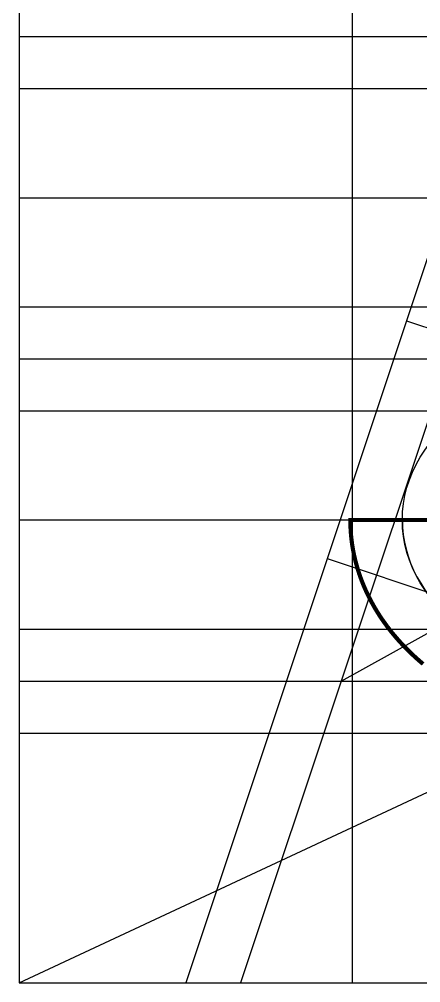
# Model space of a CAD drawing. Extents: x -732 to 2500, y -1000 to 1032.
# Drawn here: x 1000 to 1096.5, y -1000 to -768.3 of the extents above; entities that cross this region are included whole.
import ezdxf

# ---------------------------------------------------------------- set-up
doc = ezdxf.new("R2010")
doc.units = 0
doc.header["$MEASUREMENT"] = 0
doc.layers.add('Text 5', color=242, linetype='Continuous')
doc.layers.add('Text 5 Guide', color=254, linetype='Continuous')

msp = doc.modelspace()

# ---------------------------------------------------------------- linework, layer by layer
msp.add_line((1000, -1000), (2500, -300))
at = {"layer": 'Text 5'}
msp.add_lwpolyline([(1000, -1000), (1700, -1000), (1700, -700), (1000, -700)], close=True, dxfattribs=at)
at = {"layer": 'Text 5', "const_width": 1}
msp.add_lwpolyline([(1104.58, -888.75), (1079.58, -888.75), (1079.58, -888.98), (1079.59, -889.22), (1079.59, -889.45), (1079.59, -889.69), (1079.6, -889.92), (1079.61, -890.16), (1079.62, -890.39), (1079.63, -890.63), (1079.64, -890.86), (1079.65, -891.09), (1079.67, -891.33), (1079.68, -891.56), (1079.7, -891.8), (1079.72, -892.03), (1079.74, -892.26), (1079.76, -892.5), (1079.78, -892.73), (1079.81, -892.96), (1079.83, -893.2), (1079.86, -893.43), (1079.89, -893.66), (1079.92, -893.9), (1079.95, -894.13), (1079.98, -894.36), (1080.01, -894.59), (1080.05, -894.82), (1080.09, -895.06), (1080.12, -895.29), (1080.16, -895.52), (1080.2, -895.75), (1080.24, -895.98), (1080.29, -896.21), (1080.33, -896.44), (1080.38, -896.67), (1080.42, -896.9), (1080.47, -897.13), (1080.52, -897.36), (1080.57, -897.59), (1080.63, -897.82), (1080.68, -898.05), (1080.73, -898.28), (1080.79, -898.5), (1080.85, -898.73), (1080.91, -898.96), (1080.97, -899.19), (1081.03, -899.41), (1081.09, -899.64), (1081.16, -899.86), (1081.22, -900.09), (1081.29, -900.32), (1081.36, -900.54), (1081.42, -900.77), (1081.5, -900.99), (1081.57, -901.21), (1081.64, -901.44), (1081.71, -901.66), (1081.79, -901.88), (1081.87, -902.1), (1081.94, -902.33), (1082.02, -902.55), (1082.1, -902.77), (1082.19, -902.99), (1082.27, -903.21), (1082.35, -903.43), (1082.44, -903.65), (1082.52, -903.87), (1082.61, -904.08), (1082.7, -904.3), (1082.79, -904.52), (1082.88, -904.74), (1082.98, -904.95), (1083.07, -905.17), (1083.16, -905.38), (1083.26, -905.6), (1083.36, -905.81), (1083.46, -906.03), (1083.56, -906.24), (1083.66, -906.45), (1083.76, -906.67), (1083.86, -906.88), (1083.97, -907.09), (1084.07, -907.3), (1084.18, -907.51), (1084.29, -907.72), (1084.39, -907.93), (1084.5, -908.14), (1084.62, -908.35), (1084.73, -908.56), (1084.84, -908.76), (1084.96, -908.97), (1085.07, -909.18), (1085.19, -909.38), (1085.3, -909.59), (1085.42, -909.79), (1085.54, -910), (1085.66, -910.2), (1085.79, -910.4), (1085.91, -910.61), (1086.03, -910.81), (1086.16, -911.01), (1086.28, -911.21), (1086.41, -911.41), (1086.54, -911.61), (1086.67, -911.81), (1086.8, -912), (1086.93, -912.2), (1087.06, -912.4), (1087.2, -912.6), (1087.33, -912.79), (1087.47, -912.99), (1087.6, -913.18), (1087.74, -913.37), (1087.88, -913.57), (1088.02, -913.76), (1088.16, -913.95), (1088.3, -914.14), (1088.44, -914.34), (1088.58, -914.53), (1088.73, -914.71), (1088.87, -914.9), (1089.02, -915.09), (1089.17, -915.28), (1089.31, -915.47), (1089.46, -915.65), (1089.61, -915.84), (1089.76, -916.02), (1089.92, -916.21), (1090.07, -916.39), (1090.22, -916.58), (1090.38, -916.76), (1090.53, -916.94), (1090.69, -917.12), (1090.85, -917.3), (1091, -917.48), (1091.16, -917.66), (1091.32, -917.84), (1091.48, -918.02), (1091.65, -918.2), (1091.81, -918.37), (1091.97, -918.55), (1092.14, -918.72), (1092.3, -918.9), (1092.47, -919.07), (1092.63, -919.25), (1092.8, -919.42), (1092.97, -919.59), (1093.14, -919.76), (1093.31, -919.93), (1093.48, -920.1), (1093.65, -920.27), (1093.82, -920.44), (1094, -920.61), (1094.17, -920.78), (1094.35, -920.94), (1094.52, -921.11), (1094.7, -921.27), (1094.88, -921.44), (1095.06, -921.6), (1095.24, -921.77), (1095.41, -921.93), (1095.6, -922.09), (1095.78, -922.25), (1095.96, -922.41), (1096.14, -922.57), (1096.33, -922.73), (1096.51, -922.89), (1096.7, -923.05), (1096.88, -923.2), (1097.07, -923.36)], dxfattribs=at)
at = {"layer": 'Text 5 Guide'}
for p, q in [((1140, -700), (1040, -1000)), ((1153.18, -700), (1053.18, -1000)), ((1080, -700), (1080, -1000)), ((1000, -772.5), (1700, -772.5)), ((1000, -785), (1700, -785)), ((1000, -811.25), (1260, -811.25)), ((1000, -837.5), (1700, -837.5)), ((1093.05, -840.86), (1219.05, -882.86)), ((1000, -850), (1700, -850)), ((1077.34, -927.5), (1216.82, -850)), ((1000, -862.5), (1700, -862.5)), ((1260, -888.75), (1000, -888.75)), ((1074, -898), (1200, -940)), ((1000, -915), (1700, -915)), ((1000, -927.5), (1700, -927.5)), ((1000, -940), (1700, -940))]:
    msp.add_line(p, q, dxfattribs=at)
msp.add_ellipse((1147.08, -888.75), major_axis=(-55, 0), ratio=0.704545, dxfattribs=at)
msp.add_ellipse((1147.08, -888.75), major_axis=(55, 0), ratio=0.704545, start_param=3.141593, end_param=7.392645, dxfattribs=at)

doc.saveas('drawing.dxf')
